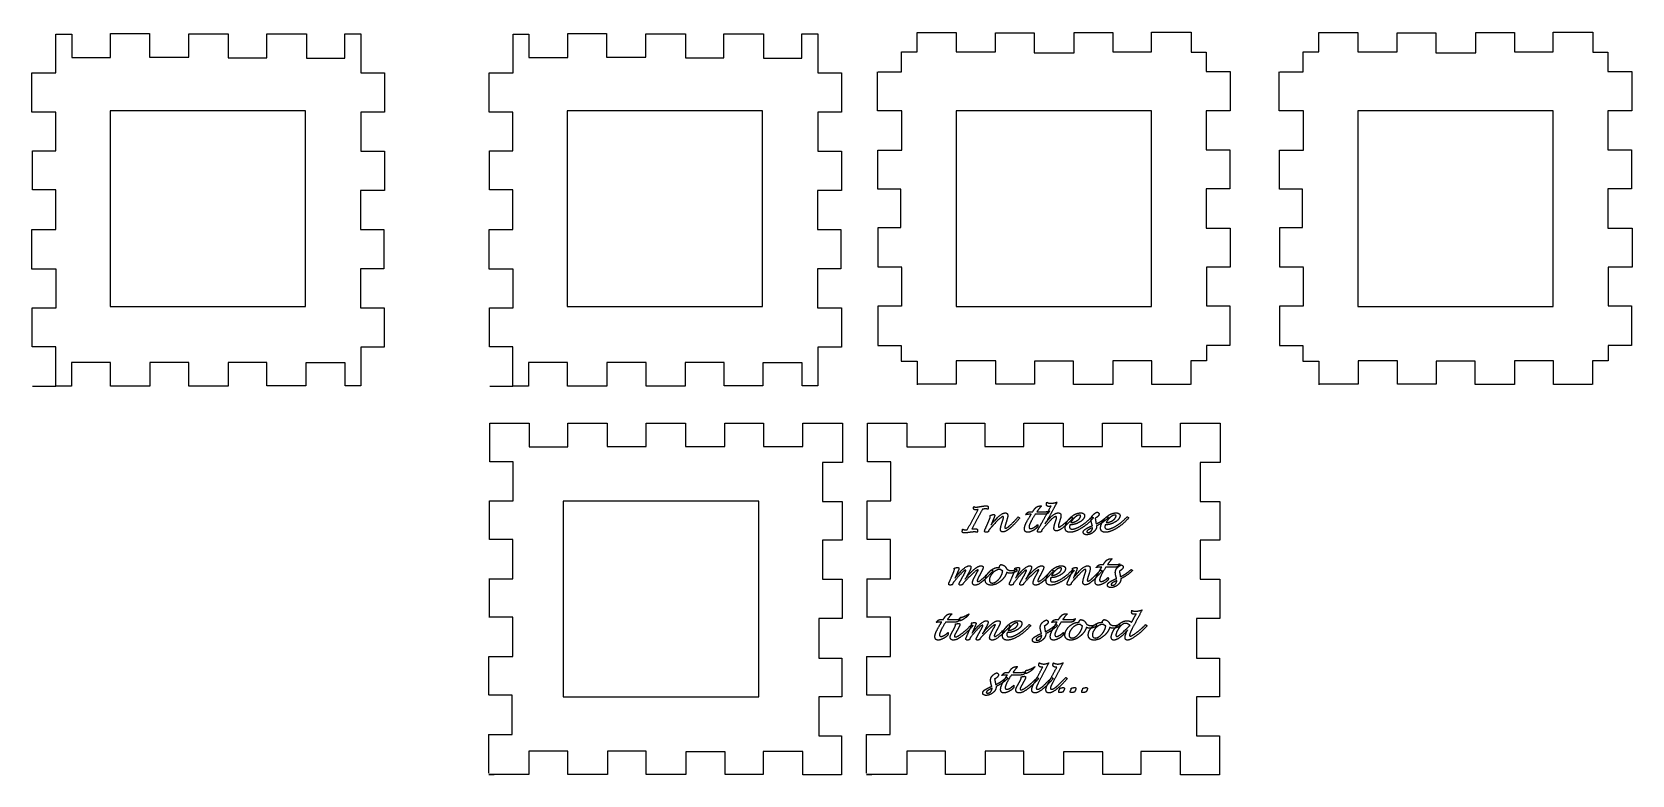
# Model space of a CAD drawing. Header units: millimetres. Extents: x -217 to 193, y -100 to 90.
import ezdxf

# ---------------------------------------------------------------- set-up
doc = ezdxf.new("R2010")
doc.units = ezdxf.units.MM
doc.header["$MEASUREMENT"] = 0
doc.layers.add('Default', color=18, linetype='Continuous', true_color=0x000000)

msp = doc.modelspace()

# ---------------------------------------------------------------- linework, layer by layer
at = {"layer": 'Default'}
for p, q in [((-99.49, -39.63), (-99.49, -29.75)), ((-2.85, -39.63), (-2.85, -29.75)), ((-99.5, -59.51), (-99.5, -49.64)), ((-2.86, -59.51), (-2.86, -49.64)), ((-99.6, -79.42), (-99.6, -69.54)), ((-2.96, -79.42), (-2.96, -69.54)), ((-99.61, -99.3), (-99.61, -89.43)), ((-2.97, -99.3), (-2.97, -89.43))]:
    msp.add_line(p, q, dxfattribs=at)
for points in [[(0.01, 79.94), (5.99, 79.94), (5.99, 85.05), (9.95, 85.05), (9.95, 90.04), (19.75, 90.04), (19.94, 90.04), (19.94, 85.05), (30.02, 85.05), (30.02, 89.95), (39.92, 89.95), (39.92, 84.86), (50.09, 84.86), (50.09, 90.04), (59.99, 90.04), (59.99, 85.05), (69.88, 85.05), (69.88, 89.86), (69.88, 90.14), (79.62, 90.14), (80.02, 90.14), (80.02, 85.01), (83.86, 85.01), (83.86, 80.06), (90.04, 80.06), (90.04, 69.99)], [(102.78, 79.94), (108.76, 79.94), (108.76, 85.05), (112.72, 85.05), (112.72, 90.04), (122.52, 90.04), (122.71, 90.04), (122.71, 85.05), (132.79, 85.05), (132.79, 89.95), (142.69, 89.95), (142.69, 84.86), (152.86, 84.86), (152.86, 90.04), (162.76, 90.04), (162.76, 85.05), (172.65, 85.05), (172.65, 89.86), (172.65, 90.14), (182.39, 90.14), (182.79, 90.14), (182.79, 85.01), (186.63, 85.01), (186.63, 80.06), (192.81, 80.06), (192.81, 69.99)], [(-216.36, -0.36), (-210.4, -0.36), (-210.4, 9.68), (-216.43, 9.68), (-216.43, 19.63), (-210.33, 19.63), (-210.33, 29.55), (-216.31, 29.55), (-216.51, 29.55), (-216.51, 39.68), (-210.43, 39.68), (-210.43, 49.79), (-216.36, 49.79), (-216.36, 59.74), (-210.42, 59.74), (-210.42, 69.65), (-216.51, 69.65), (-216.51, 79.67), (-210.39, 79.67), (-210.39, 89.59), (-206.34, 89.59), (-206.34, 83.62), (-196.4, 83.62), (-196.4, 89.79), (-186.46, 89.79), (-186.46, 83.67), (-176.42, 83.67), (-176.42, 89.69), (-166.29, 89.69), (-166.29, 83.57), (-156.45, 83.57), (-156.45, 89.69), (-146.32, 89.69), (-146.32, 83.47), (-136.48, 83.47), (-136.48, 89.68), (-132.36, 89.68), (-132.36, 79.7), (-126.32, 79.7), (-126.32, 69.65), (-132.41, 69.65), (-132.41, 59.65), (-126.36, 59.65), (-126.36, 49.65), (-132.45, 49.65), (-132.45, 39.69), (-126.5, 39.69), (-126.5, 29.61), (-132.49, 29.61), (-132.49, 19.63), (-126.38, 19.63), (-126.38, 9.76), (-126.38, 9.6), (-132.4, 9.6), (-132.4, -0.35), (-136.37, -0.35), (-136.37, 5.59), (-146.29, 5.59), (-146.49, 5.59), (-146.49, -0.27), (-156.41, -0.27), (-156.41, 5.66), (-166.33, 5.66), (-166.33, -0.38), (-176.35, -0.38), (-176.35, 5.65), (-186.38, 5.65), (-186.38, -0.38), (-196.41, -0.38), (-196.41, 5.65), (-206.38, 5.65), (-206.38, -0.38), (-210.33, -0.38)], [(-99.41, -0.36), (-93.46, -0.36), (-93.46, 9.68), (-99.49, 9.68), (-99.49, 19.63), (-93.39, 19.63), (-93.39, 29.55), (-99.36, 29.55), (-99.56, 29.55), (-99.56, 39.68), (-93.49, 39.68), (-93.49, 49.79), (-99.42, 49.79), (-99.42, 59.74), (-93.48, 59.74), (-93.48, 69.65), (-99.56, 69.65), (-99.56, 79.67), (-93.44, 79.67), (-93.44, 89.59), (-89.4, 89.59), (-89.4, 83.62), (-79.45, 83.62), (-79.45, 89.79), (-69.52, 89.79), (-69.52, 83.67), (-59.48, 83.67), (-59.48, 89.69), (-49.34, 89.69), (-49.34, 83.57), (-39.51, 83.57), (-39.51, 89.69), (-29.37, 89.69), (-29.37, 83.47), (-19.54, 83.47), (-19.54, 89.68), (-15.42, 89.68), (-15.42, 79.7), (-9.38, 79.7), (-9.38, 69.65), (-15.46, 69.65), (-15.46, 59.65), (-9.41, 59.65), (-9.41, 49.65), (-15.51, 49.65), (-15.51, 39.69), (-9.56, 39.69), (-9.56, 29.61), (-15.55, 29.61), (-15.55, 19.63), (-9.43, 19.63), (-9.43, 9.76), (-9.43, 9.6), (-15.46, 9.6), (-15.46, -0.35), (-19.42, -0.35), (-19.42, 5.59), (-29.35, 5.59), (-29.54, 5.59), (-29.54, -0.27), (-39.46, -0.27), (-39.46, 5.66), (-49.38, 5.66), (-49.38, -0.38), (-59.41, -0.38), (-59.41, 5.65), (-69.44, 5.65), (-69.44, -0.38), (-79.46, -0.38), (-79.46, 5.65), (-89.44, 5.65), (-89.44, -0.38), (-93.38, -0.38)], [(6.02, 30.03), (0.01, 30.03), (0.01, 40.13), (5.81, 40.13), (5.81, 49.99), (-0.11, 49.99), (-0.11, 59.97), (6.02, 59.97), (6.02, 70.03), (-0.16, 70.03), (-0.16, 80)], [(108.79, 30.03), (102.78, 30.03), (102.78, 40.13), (108.58, 40.13), (108.58, 49.99), (102.66, 49.99), (102.66, 59.97), (108.79, 59.97), (108.79, 70.03), (102.61, 70.03), (102.61, 80)], [(90.03, 69.97), (83.91, 69.97), (83.91, 60.03), (89.96, 60.03), (89.96, 50.03), (83.91, 50.03), (83.91, 40.02), (90.08, 40.02), (90.08, 30.02), (83.96, 30.02), (83.96, 20.13), (89.99, 20.13), (89.99, 10), (83.98, 10), (83.98, 6.04), (79.97, 6.04), (79.97, 0.03)], [(192.8, 69.97), (186.68, 69.97), (186.68, 60.03), (192.73, 60.03), (192.73, 50.03), (186.68, 50.03), (186.68, 40.02), (192.85, 40.02), (192.85, 30.02), (186.73, 30.02), (186.73, 20.13), (192.76, 20.13), (192.76, 10), (186.75, 10), (186.75, 6.04), (182.74, 6.04), (182.74, 0.03)], [(5.93, 29.97), (5.93, 20.08), (-0.12, 20.08), (-0.12, 9.96), (5.89, 9.96), (5.89, 6.01), (9.94, 6.01), (9.94, -0.02)], [(108.7, 29.97), (108.7, 20.08), (102.65, 20.08), (102.65, 9.96), (108.66, 9.96), (108.66, 6.01), (112.71, 6.01), (112.71, -0.02)], [(79.92, 0.03), (70.01, 0.03), (70.01, 6.09), (60.04, 6.09), (60.04, 0.03), (49.98, 0.03), (49.98, 5.99), (40.01, 5.99), (40.01, 0.08), (30.05, 0.08), (30.05, 6.04), (19.98, 6.04), (19.98, 0.08), (9.91, 0.08)], [(182.69, 0.03), (172.78, 0.03), (172.78, 6.09), (162.81, 6.09), (162.81, 0.03), (152.75, 0.03), (152.75, 5.99), (142.78, 5.99), (142.78, 0.08), (132.82, 0.08), (132.82, 6.04), (122.75, 6.04), (122.75, 0.08), (112.68, 0.08)], [(-59.35, -9.85), (-49.29, -9.85), (-49.29, -15.86), (-39.28, -15.86), (-39.28, -9.85), (-29.32, -9.85), (-29.32, -15.85), (-19.32, -15.85), (-19.32, -9.85), (-9.54, -9.85), (-9.17, -9.85), (-9.17, -19.87), (-14.29, -19.87), (-14.29, -29.87), (-9.25, -29.87), (-9.25, -39.79), (-14.29, -39.79), (-14.29, -49.74), (-9.26, -49.74), (-9.26, -59.8), (-15.19, -59.8), (-15.19, -69.56), (-15.19, -69.96), (-9.34, -69.96), (-9.34, -79.85), (-15.19, -79.85), (-15.19, -89.78), (-9.37, -89.78), (-9.37, -99.79), (-19.32, -99.79), (-19.32, -93.77), (-29.46, -93.77), (-29.46, -99.69), (-39.2, -99.69), (-39.2, -93.87), (-49.24, -93.87), (-49.24, -99.66), (-59.35, -99.66), (-59.35, -93.71), (-69.28, -93.71), (-69.28, -99.66), (-79.44, -99.66), (-79.44, -93.71), (-89.36, -93.71), (-89.36, -99.66), (-99.61, -99.66), (-98.28, -99.66)], [(-99.34, -19.7), (-99.34, -9.87), (-93.52, -9.87)], [(-93.52, -9.87), (-89.34, -9.87), (-89.34, -15.87), (-79.42, -15.87), (-79.42, -9.85), (-73.22, -9.85), (-69.53, -9.85), (-69.38, -9.85), (-69.38, -15.83), (-59.35, -15.83), (-59.35, -9.85)], [(37.28, -9.85), (47.35, -9.85), (47.35, -15.86), (57.36, -15.86), (57.36, -9.85), (67.32, -9.85), (67.32, -15.85), (77.32, -15.85), (77.32, -9.85), (87.1, -9.85), (87.47, -9.85), (87.47, -19.87), (82.35, -19.87), (82.35, -29.87), (87.39, -29.87), (87.39, -39.79), (82.35, -39.79), (82.35, -49.74), (87.38, -49.74), (87.38, -59.8), (81.45, -59.8), (81.45, -69.56), (81.45, -69.96), (87.3, -69.96), (87.3, -79.85), (81.45, -79.85), (81.45, -89.78), (87.27, -89.78), (87.27, -99.79), (77.32, -99.79), (77.32, -93.77), (67.17, -93.77), (67.17, -99.69), (57.44, -99.69), (57.44, -93.87), (47.4, -93.87), (47.4, -99.66), (37.28, -99.66), (37.28, -93.71), (27.35, -93.71), (27.35, -99.66), (17.19, -99.66), (17.19, -93.71), (7.28, -93.71), (7.28, -99.66), (-2.97, -99.66), (-1.64, -99.66)], [(-2.71, -19.7), (-2.71, -9.87), (3.12, -9.87)], [(3.12, -9.87), (7.3, -9.87), (7.3, -15.87), (17.22, -15.87), (17.22, -9.85), (23.42, -9.85), (27.11, -9.85), (27.26, -9.85), (27.26, -15.83), (37.28, -15.83), (37.28, -9.85)], [(-99.5, -29.72), (-93.42, -29.72), (-93.42, -19.7), (-99.34, -19.7)], [(-2.86, -29.72), (3.22, -29.72), (3.22, -19.7), (-2.71, -19.7)], [(-99.59, -49.63), (-93.51, -49.63), (-93.51, -39.62), (-99.43, -39.62)], [(-2.95, -49.63), (3.13, -49.63), (3.13, -39.62), (-2.79, -39.62)], [(-99.61, -69.51), (-93.53, -69.51), (-93.53, -59.49), (-99.45, -59.49)], [(-2.97, -69.51), (3.11, -69.51), (3.11, -59.49), (-2.81, -59.49)], [(-99.7, -89.42), (-93.62, -89.42), (-93.62, -79.41), (-99.54, -79.41)], [(-3.06, -89.42), (3.02, -89.42), (3.02, -79.41), (-2.9, -79.41)]]:
    msp.add_lwpolyline(points, dxfattribs=at)
for points in [[(-196.53, 19.99), (-146.53, 19.99), (-146.53, 69.99), (-196.53, 69.99)], [(-79.59, 19.99), (-29.59, 19.99), (-29.59, 69.99), (-79.59, 69.99)], [(19.95, 19.99), (69.95, 19.99), (69.95, 69.99), (19.95, 69.99)], [(122.72, 19.99), (172.72, 19.99), (172.72, 69.99), (122.72, 69.99)], [(-80.58, -79.78), (-30.58, -79.78), (-30.58, -29.78), (-80.58, -29.78)]]:
    msp.add_lwpolyline(points, close=True, dxfattribs=at)
for points in [[(22.78, -37.08), (24.18, -34.51), (25.58, -31.94)], [(26.68, -31.84), (25.31, -34.37), (23.93, -36.91)], [(24.85, -32), (24.18, -32), (24.46, -31.18)], [(24.46, -31.18), (24.7, -31.33), (24.91, -31.33)], [(25.58, -31.94), (25.2, -32), (24.85, -32)], [(24.91, -31.33), (25.21, -31.33), (25.82, -31.23)], [(25.82, -31.23), (26.17, -31.16), (26.53, -31.1)], [(26.53, -31.1), (27.28, -30.98), (27.66, -30.98)], [(26.81, -31.82), (26.74, -31.83), (26.68, -31.84)], [(27.55, -31.78), (27.23, -31.78), (26.81, -31.82)], [(28.1, -31.87), (27.79, -31.78), (27.55, -31.78)], [(27.66, -30.98), (28.31, -30.98), (28.1, -31.87)], [(37.7, -33.29), (38.13, -32.74), (38.35, -32.62)], [(38.35, -32.62), (38.57, -32.49), (38.99, -32.49)], [(38.99, -32.49), (39.26, -32.49), (39.54, -32.49)], [(39.54, -32.49), (39.62, -32.36), (39.7, -32.22)], [(39.7, -32.22), (40.12, -31.56), (40.51, -31.29)], [(40.51, -31.29), (40.89, -31.02), (41.47, -31.02)], [(41.76, -31.04), (41.25, -31.55), (40.6, -32.49)], [(40.6, -32.49), (41.68, -32.49), (42.77, -32.49)], [(41.47, -31.02), (41.54, -31.02), (41.76, -31.04)], [(41.85, -35.35), (43.03, -33.2), (44.21, -31.05)], [(42.77, -32.49), (43.33, -32.49), (43.83, -32.29)], [(43.68, -31.15), (42.75, -31.15), (43.12, -30.04)], [(43.12, -30.04), (43.56, -30.35), (44.07, -30.35)], [(43.83, -32.29), (43.52, -32.86), (43.27, -33.01)], [(44.21, -31.05), (43.99, -31.15), (43.68, -31.15)], [(45.76, -30.04), (44.79, -31.84), (43.83, -33.63)], [(44.07, -30.35), (44.82, -30.35), (45.76, -30.04)], [(54.54, -33.97), (54.82, -33.15), (56.03, -32.58)], [(56.03, -32.58), (56.61, -32.87), (56.49, -33.23)], [(27.27, -37.19), (27.32, -37.05), (27.8, -35.98)], [(27.8, -35.98), (28, -35.52), (28.2, -35.06)], [(28.2, -35.06), (28.46, -34.48), (28.57, -34.16)], [(28.81, -36.61), (28.31, -37.15), (28.23, -37.38)], [(28.57, -34.16), (28.71, -33.75), (28.61, -33.45)], [(28.61, -33.45), (28.78, -33.39), (29.01, -33.31)], [(29.44, -35.91), (28.95, -36.46), (28.81, -36.61)], [(28.83, -35.93), (31.24, -32.8), (32.51, -32.8)], [(29.28, -34.86), (29.06, -35.4), (28.83, -35.93)], [(29.01, -33.31), (29.32, -33.2), (29.5, -33.2)], [(29.39, -34.6), (29.34, -34.74), (29.28, -34.86)], [(29.74, -33.73), (29.66, -33.97), (29.39, -34.6)], [(31.89, -33.74), (31.38, -33.74), (29.44, -35.91)], [(29.5, -33.2), (29.92, -33.2), (29.74, -33.73)], [(31.28, -37.11), (31.23, -36.56), (31.67, -35.26)], [(31.67, -35.26), (31.74, -35.08), (31.8, -34.9)], [(31.8, -34.9), (32.03, -34.23), (32.03, -33.98)], [(32.03, -33.98), (32.04, -33.74), (31.89, -33.74)], [(33.6, -36.8), (32.55, -37.66), (31.92, -37.66)], [(32.7, -35.29), (32.42, -36.1), (32.4, -36.41)], [(32.4, -36.41), (32.38, -36.73), (32.54, -36.73)], [(32.51, -32.8), (33.54, -32.8), (32.89, -34.7)], [(32.54, -36.73), (32.85, -36.73), (33.49, -36.18)], [(32.89, -34.7), (32.79, -35), (32.7, -35.29)], [(33.49, -36.18), (34.12, -35.63), (35.82, -33.83)], [(36.21, -34.12), (34.64, -35.93), (33.6, -36.8)], [(35.82, -33.83), (36.02, -33.98), (36.21, -34.12)], [(37.49, -37.27), (37.31, -36.79), (37.56, -36.04)], [(37.56, -36.04), (37.83, -35.25), (38.75, -33.77)], [(38.53, -33.16), (38.11, -33.16), (37.7, -33.29)], [(39.14, -33.16), (38.84, -33.16), (38.53, -33.16)], [(38.68, -35.89), (38.37, -36.82), (38.99, -36.82)], [(40.08, -33.28), (38.98, -35.02), (38.68, -35.89)], [(38.75, -33.77), (38.94, -33.47), (39.14, -33.16)], [(38.99, -36.82), (39.32, -36.82), (39.83, -36.53)], [(40.81, -36.23), (40.66, -36.69), (39.74, -37.22)], [(39.83, -36.53), (40.34, -36.23), (40.76, -35.77)], [(40.16, -33.16), (40.11, -33.24), (40.08, -33.28)], [(42.5, -33.16), (41.33, -33.16), (40.16, -33.16)], [(40.76, -35.77), (40.87, -36.07), (40.81, -36.23)], [(40.78, -37.33), (40.86, -37.09), (41.55, -35.9)], [(41.55, -35.9), (41.57, -35.86), (41.85, -35.35)], [(43.41, -35.38), (41.9, -37.06), (41.8, -37.35)], [(43.27, -33.01), (43.01, -33.16), (42.5, -33.16)], [(42.67, -35.58), (44.7, -32.8), (46.07, -32.8)], [(42.9, -35.21), (42.83, -35.33), (42.67, -35.58)], [(43.83, -33.63), (43.78, -33.72), (42.9, -35.21)], [(45.45, -33.74), (44.89, -33.74), (43.41, -35.38)], [(44.97, -36.89), (44.89, -36.37), (45.27, -35.27)], [(45.27, -35.27), (45.33, -35.09), (45.4, -34.9)], [(45.4, -34.9), (45.79, -33.74), (45.45, -33.74)], [(47.42, -36.45), (46.22, -37.4), (45.62, -37.4)], [(46.07, -32.8), (46.65, -32.8), (46.74, -33.26)], [(46.33, -35.17), (45.91, -36.43), (46.2, -36.45)], [(46.2, -36.45), (46.48, -36.41), (47.37, -35.73)], [(46.5, -34.67), (46.42, -34.92), (46.33, -35.17)], [(46.74, -33.26), (46.83, -33.71), (46.5, -34.67)], [(47.37, -35.73), (48.26, -35.04), (49.42, -33.85)], [(49.81, -34.12), (48.63, -35.51), (47.42, -36.45)], [(47.97, -37.23), (47.68, -36.71), (47.98, -35.83)], [(47.98, -35.83), (48.4, -34.59), (49.52, -33.7)], [(49.04, -35.85), (48.67, -36.95), (49.63, -36.95)], [(51.33, -35.25), (50.17, -35.85), (49.04, -35.85)], [(51.96, -36.71), (50.27, -37.75), (49.05, -37.75)], [(50.31, -33.93), (49.64, -34.52), (49.27, -35.27)], [(49.27, -35.27), (50.02, -35.27), (50.78, -34.83)], [(49.42, -33.85), (49.61, -33.98), (49.81, -34.12)], [(49.52, -33.7), (50.64, -32.8), (51.82, -32.8)], [(49.63, -36.95), (50.5, -36.95), (51.86, -36.1)], [(51.51, -33.34), (50.98, -33.34), (50.31, -33.93)], [(50.78, -34.83), (51.55, -34.38), (51.75, -33.79)], [(52.75, -33.85), (52.48, -34.65), (51.33, -35.25)], [(51.75, -33.79), (51.9, -33.34), (51.51, -33.34)], [(51.82, -32.8), (52.41, -32.8), (52.66, -33.1)], [(51.86, -36.1), (53.23, -35.25), (54.66, -33.77)], [(55.05, -34.05), (53.65, -35.68), (51.96, -36.71)], [(52.66, -33.1), (52.91, -33.39), (52.75, -33.85)], [(53.14, -36.86), (53.68, -36.51), (54.79, -36.07)], [(54.85, -36.54), (53.49, -37.18), (53.39, -37.49)], [(54.63, -35.57), (54.34, -34.55), (54.54, -33.97)], [(54.79, -36.07), (54.71, -35.82), (54.63, -35.57)], [(54.66, -33.77), (54.85, -33.91), (55.05, -34.05)], [(54.78, -36.94), (54.85, -36.72), (54.85, -36.54)], [(55.8, -36.68), (55.57, -37.37), (54.83, -37.87)], [(56.49, -33.23), (56.31, -33.75), (55.5, -34.17)], [(55.5, -34.17), (55.57, -34.59), (55.65, -35.01)], [(55.65, -35.01), (55.7, -35.32), (55.75, -35.63)], [(55.75, -35.63), (56.58, -35.21), (57.09, -34.87)], [(55.85, -36.11), (55.9, -36.39), (55.8, -36.68)], [(58.89, -34.03), (57.53, -35.32), (55.85, -36.11)], [(57.02, -37.23), (56.73, -36.71), (57.03, -35.83)], [(57.03, -35.83), (57.45, -34.59), (58.57, -33.7)], [(57.09, -34.87), (57.6, -34.53), (58.55, -33.73)], [(58.09, -35.85), (57.72, -36.95), (58.68, -36.95)], [(60.38, -35.25), (59.23, -35.85), (58.09, -35.85)], [(61.01, -36.71), (59.32, -37.75), (58.1, -37.75)], [(59.36, -33.93), (58.69, -34.52), (58.32, -35.27)], [(58.32, -35.27), (59.07, -35.27), (59.84, -34.83)], [(58.55, -33.73), (58.72, -33.88), (58.89, -34.03)], [(58.57, -33.7), (59.69, -32.8), (60.87, -32.8)], [(58.68, -36.95), (59.55, -36.95), (60.91, -36.1)], [(60.56, -33.34), (60.03, -33.34), (59.36, -33.93)], [(59.84, -34.83), (60.6, -34.38), (60.8, -33.79)], [(61.8, -33.85), (61.53, -34.65), (60.38, -35.25)], [(60.8, -33.79), (60.95, -33.34), (60.56, -33.34)], [(60.87, -32.8), (61.46, -32.8), (61.71, -33.1)], [(60.91, -36.1), (62.28, -35.25), (63.71, -33.77)], [(64.1, -34.05), (62.7, -35.68), (61.01, -36.71)], [(61.71, -33.1), (61.96, -33.39), (61.8, -33.85)], [(63.71, -33.77), (63.91, -33.91), (64.1, -34.05)], [(21.54, -37.73), (21.44, -37.53), (21.61, -36.94)], [(22.04, -37.93), (21.64, -37.93), (21.54, -37.73)], [(21.61, -36.94), (21.96, -37.13), (22.26, -37.13)], [(22.8, -37.86), (22.26, -37.93), (22.04, -37.93)], [(22.26, -37.13), (22.43, -37.13), (22.78, -37.08)], [(23.81, -37.73), (23.3, -37.79), (22.8, -37.86)], [(24.63, -37.66), (24.31, -37.66), (23.81, -37.73)], [(23.93, -36.91), (24.66, -36.86), (25, -36.86)], [(25.33, -37.77), (24.95, -37.66), (24.63, -37.66)], [(25, -36.86), (25.64, -36.86), (25.33, -37.77)], [(27.62, -37.75), (27.08, -37.75), (27.27, -37.19)], [(28.19, -37.63), (27.82, -37.75), (27.62, -37.75)], [(28.23, -37.38), (28.2, -37.49), (28.19, -37.63)], [(31.92, -37.66), (31.32, -37.66), (31.28, -37.11)], [(38.22, -37.75), (37.66, -37.75), (37.49, -37.27)], [(39.74, -37.22), (38.83, -37.75), (38.22, -37.75)], [(41.13, -37.75), (40.64, -37.75), (40.78, -37.33)], [(41.8, -37.59), (41.47, -37.75), (41.13, -37.75)], [(41.8, -37.35), (41.76, -37.45), (41.8, -37.59)], [(45.62, -37.4), (45.04, -37.4), (44.97, -36.89)], [(49.05, -37.75), (48.25, -37.75), (47.97, -37.23)], [(52.61, -38.14), (52.36, -37.89), (52.48, -37.54)], [(52.48, -37.54), (52.59, -37.2), (53.14, -36.86)], [(53.32, -38.38), (52.86, -38.38), (52.61, -38.14)], [(54.83, -37.87), (54.08, -38.38), (53.32, -38.38)], [(53.39, -37.49), (53.28, -37.8), (53.71, -37.8)], [(53.71, -37.8), (54.05, -37.8), (54.35, -37.56)], [(54.35, -37.56), (54.65, -37.33), (54.78, -36.94)], [(58.1, -37.75), (57.3, -37.75), (57.02, -37.23)], [(57.76, -45.74), (58.18, -45.07), (58.56, -44.8)], [(58.56, -44.8), (58.94, -44.53), (59.53, -44.53)], [(59.82, -44.55), (59.31, -45.06), (58.66, -46)], [(59.53, -44.53), (59.6, -44.53), (59.82, -44.55)], [(18.63, -49.47), (18.83, -49.02), (19.03, -48.57)], [(19.03, -48.57), (19.25, -48.09), (19.38, -47.7)], [(20.55, -49.01), (19.15, -50.61), (19.05, -50.89)], [(19.38, -47.7), (19.54, -47.22), (19.43, -46.94)], [(19.43, -46.94), (20.07, -46.76), (20.3, -46.76)], [(19.64, -49.47), (22.07, -46.32), (23.31, -46.32)], [(20.12, -48.38), (19.88, -48.92), (19.64, -49.47)], [(20.61, -47.24), (20.56, -47.38), (20.12, -48.38)], [(20.3, -46.76), (20.77, -46.76), (20.61, -47.24)], [(22.34, -47.43), (21.94, -47.43), (20.55, -49.01)], [(21.33, -49.66), (21.57, -49.22), (21.81, -48.77)], [(21.81, -48.77), (22.33, -47.82), (22.39, -47.62)], [(22.27, -49.7), (23.34, -48.23), (24.49, -47.27)], [(22.92, -48.53), (22.6, -49.12), (22.27, -49.7)], [(22.39, -47.62), (22.46, -47.43), (22.34, -47.43)], [(23.64, -47.09), (23.53, -47.41), (22.92, -48.53)], [(23.31, -46.32), (23.91, -46.32), (23.64, -47.09)], [(25.51, -47.34), (25.09, -47.34), (23.31, -49.14)], [(24.25, -50.02), (24.39, -49.63), (24.87, -48.77)], [(24.49, -47.27), (25.65, -46.32), (26.29, -46.32)], [(29.35, -47.6), (26.23, -51.26), (24.8, -51.26)], [(24.87, -48.77), (25.03, -48.47), (25.2, -48.17)], [(25.2, -48.17), (25.53, -47.58), (25.58, -47.44)], [(25.78, -49.01), (25.47, -49.59), (25.37, -49.87)], [(25.49, -50.33), (26.23, -50.33), (28.96, -47.32)], [(25.58, -47.44), (25.61, -47.34), (25.51, -47.34)], [(26.14, -48.36), (25.96, -48.68), (25.78, -49.01)], [(26.76, -47.11), (26.67, -47.38), (26.14, -48.36)], [(26.29, -46.32), (27.03, -46.32), (26.76, -47.11)], [(27.52, -49.21), (27.85, -48.21), (28.84, -47.46)], [(29.58, -47.9), (28.82, -48.53), (28.53, -49.35)], [(28.84, -47.46), (29.82, -46.72), (30.83, -46.72)], [(28.96, -47.32), (29.16, -47.46), (29.35, -47.6)], [(31.03, -47.25), (30.34, -47.26), (29.58, -47.9)], [(30.61, -50), (31.36, -49.28), (31.72, -48.25)], [(30.83, -46.72), (30.99, -46.72), (31.06, -46.71)], [(31.06, -46.71), (30.98, -46.63), (31.03, -46.48)], [(31.03, -46.48), (31.1, -46.27), (31.36, -46)], [(31.35, -47.29), (31.17, -47.26), (31.03, -47.25)], [(32.84, -48.12), (32.4, -49.38), (31.22, -50.32)], [(31.84, -47.62), (31.56, -47.52), (31.35, -47.29)], [(31.36, -46), (32.47, -46.14), (32.84, -47.11)], [(31.72, -48.25), (31.83, -47.91), (31.84, -47.62)], [(32.84, -47.11), (33.37, -47.56), (34.11, -47.56)], [(32.85, -48.02), (32.86, -48.03), (32.84, -48.12)], [(33.79, -48.23), (33.29, -48.23), (32.85, -48.02)], [(35.48, -47.67), (34.54, -48.23), (33.79, -48.23)], [(34.11, -47.56), (34.59, -47.56), (35.38, -47.18)], [(34.15, -49.47), (34.35, -49.02), (34.55, -48.57)], [(34.55, -48.57), (34.76, -48.09), (34.89, -47.7)], [(36.07, -49.01), (34.66, -50.61), (34.57, -50.89)], [(34.89, -47.7), (35.06, -47.22), (34.95, -46.94)], [(34.95, -46.94), (35.59, -46.76), (35.81, -46.76)], [(35.16, -49.47), (37.59, -46.32), (38.82, -46.32)], [(35.64, -48.38), (35.4, -48.92), (35.16, -49.47)], [(35.38, -47.18), (35.43, -47.43), (35.48, -47.67)], [(36.12, -47.24), (36.07, -47.38), (35.64, -48.38)], [(35.81, -46.76), (36.28, -46.76), (36.12, -47.24)], [(37.86, -47.43), (37.46, -47.43), (36.07, -49.01)], [(36.85, -49.66), (37.09, -49.22), (37.33, -48.77)], [(37.33, -48.77), (37.84, -47.82), (37.91, -47.62)], [(37.79, -49.7), (38.86, -48.23), (40.01, -47.27)], [(38.44, -48.53), (38.11, -49.12), (37.79, -49.7)], [(37.91, -47.62), (37.97, -47.43), (37.86, -47.43)], [(39.16, -47.09), (39.05, -47.41), (38.44, -48.53)], [(38.82, -46.32), (39.42, -46.32), (39.16, -47.09)], [(41.02, -47.34), (40.61, -47.34), (38.82, -49.14)], [(39.77, -50.02), (39.9, -49.63), (40.38, -48.77)], [(40.01, -47.27), (41.16, -46.32), (41.8, -46.32)], [(44.87, -47.6), (41.74, -51.26), (40.31, -51.26)], [(40.38, -48.77), (40.55, -48.47), (40.71, -48.17)], [(40.71, -48.17), (41.04, -47.58), (41.09, -47.44)], [(41.3, -49.01), (40.99, -49.59), (40.89, -49.87)], [(41, -50.33), (41.75, -50.33), (44.48, -47.32)], [(41.09, -47.44), (41.12, -47.34), (41.02, -47.34)], [(41.65, -48.36), (41.48, -48.68), (41.3, -49.01)], [(42.27, -47.11), (42.18, -47.38), (41.65, -48.36)], [(41.8, -46.32), (42.54, -46.32), (42.27, -47.11)], [(43.08, -49.34), (43.5, -48.1), (44.62, -47.21)], [(46.42, -48.76), (45.27, -49.36), (44.14, -49.36)], [(45.41, -47.44), (44.74, -48.03), (44.37, -48.78)], [(44.37, -48.78), (45.12, -48.78), (45.88, -48.34)], [(44.48, -47.32), (44.67, -47.46), (44.87, -47.6)], [(44.62, -47.21), (45.74, -46.32), (46.92, -46.32)], [(46.6, -46.85), (46.07, -46.85), (45.41, -47.44)], [(45.88, -48.34), (46.64, -47.9), (46.84, -47.3)], [(47.85, -47.36), (47.58, -48.16), (46.42, -48.76)], [(46.84, -47.3), (47, -46.85), (46.6, -46.85)], [(46.92, -46.32), (47.51, -46.32), (47.76, -46.61)], [(46.96, -49.61), (48.33, -48.77), (49.76, -47.28)], [(50.15, -47.56), (48.75, -49.19), (47.05, -50.23)], [(47.76, -46.61), (48.01, -46.9), (47.85, -47.36)], [(48.89, -49.49), (49.09, -49.03), (49.29, -48.57)], [(49.29, -48.57), (49.55, -47.99), (49.66, -47.68)], [(49.66, -47.68), (49.8, -47.26), (49.7, -46.96)], [(49.7, -46.96), (49.87, -46.9), (50.1, -46.82)], [(49.76, -47.28), (49.95, -47.42), (50.15, -47.56)], [(49.92, -49.45), (52.33, -46.32), (53.6, -46.32)], [(50.37, -48.37), (50.15, -48.91), (49.92, -49.45)], [(50.1, -46.82), (50.41, -46.72), (50.59, -46.72)], [(50.48, -48.11), (50.43, -48.25), (50.37, -48.37)], [(50.83, -47.24), (50.75, -47.48), (50.48, -48.11)], [(52.98, -47.25), (52.47, -47.25), (50.53, -49.43)], [(50.59, -46.72), (51.01, -46.72), (50.83, -47.24)], [(52.37, -50.62), (52.32, -50.07), (52.76, -48.77)], [(52.76, -48.77), (52.83, -48.59), (52.89, -48.41)], [(52.89, -48.41), (53.12, -47.74), (53.12, -47.5)], [(53.12, -47.5), (53.13, -47.25), (52.98, -47.25)], [(53.79, -48.81), (53.51, -49.61), (53.49, -49.92)], [(53.6, -46.32), (54.63, -46.32), (53.98, -48.21)], [(53.98, -48.21), (53.88, -48.51), (53.79, -48.81)], [(54.58, -49.69), (55.21, -49.14), (56.91, -47.35)], [(57.3, -47.63), (55.73, -49.44), (54.69, -50.31)], [(55.62, -49.56), (55.89, -48.76), (56.81, -47.28)], [(55.75, -46.8), (56.19, -46.26), (56.41, -46.13)], [(56.59, -46.67), (56.17, -46.67), (55.75, -46.8)], [(56.41, -46.13), (56.63, -46), (57.05, -46)], [(57.2, -46.67), (56.89, -46.67), (56.59, -46.67)], [(58.14, -46.79), (57.04, -48.53), (56.74, -49.4)], [(56.81, -47.28), (57, -46.98), (57.2, -46.67)], [(56.91, -47.35), (57.11, -47.49), (57.3, -47.63)], [(57.05, -46), (57.32, -46), (57.6, -46)], [(57.6, -46), (57.68, -45.87), (57.76, -45.74)], [(58.22, -46.67), (58.17, -46.75), (58.14, -46.79)], [(60.56, -46.67), (59.39, -46.67), (58.22, -46.67)], [(58.66, -46), (59.74, -46), (60.83, -46)], [(61.33, -46.52), (61.07, -46.67), (60.56, -46.67)], [(60.83, -49.08), (60.54, -48.07), (60.74, -47.48)], [(60.74, -47.48), (61.02, -46.66), (62.23, -46.09)], [(60.83, -46), (61.39, -46), (61.89, -45.8)], [(60.98, -49.58), (60.91, -49.33), (60.83, -49.08)], [(61.89, -45.8), (61.58, -46.37), (61.33, -46.52)], [(62.68, -46.74), (62.51, -47.26), (61.69, -47.69)], [(61.69, -47.69), (61.77, -48.1), (61.85, -48.52)], [(61.85, -48.52), (61.9, -48.83), (61.95, -49.14)], [(61.95, -49.14), (62.77, -48.72), (63.29, -48.38)], [(65.09, -47.54), (63.73, -48.83), (62.05, -49.63)], [(62.23, -46.09), (62.8, -46.38), (62.68, -46.74)], [(63.29, -48.38), (63.8, -48.04), (64.75, -47.24)], [(64.75, -47.24), (64.92, -47.39), (65.09, -47.54)], [(18.45, -51.26), (17.9, -51.26), (18.09, -50.7)], [(18.09, -50.7), (18.11, -50.64), (18.63, -49.47)], [(19.04, -51.11), (18.67, -51.26), (18.45, -51.26)], [(19.05, -50.89), (19.02, -50.98), (19.04, -51.11)], [(21.05, -51.26), (20.57, -51.26), (20.73, -50.8)], [(20.73, -50.8), (20.77, -50.68), (21.09, -50.11)], [(21.27, -51.24), (21.19, -51.26), (21.05, -51.26)], [(21.09, -50.11), (21.21, -49.9), (21.33, -49.66)], [(21.56, -51.17), (21.42, -51.2), (21.27, -51.24)], [(21.6, -51.01), (21.59, -51.04), (21.56, -51.17)], [(23.31, -49.14), (21.67, -50.79), (21.6, -51.01)], [(24.8, -51.26), (23.83, -51.26), (24.25, -50.02)], [(25.37, -49.87), (25.22, -50.33), (25.49, -50.33)], [(27.58, -50.69), (27.21, -50.12), (27.52, -49.21)], [(28.86, -51.26), (27.95, -51.26), (27.58, -50.69)], [(28.53, -49.35), (28.33, -49.97), (28.52, -50.35)], [(28.52, -50.35), (28.72, -50.72), (29.19, -50.73)], [(31.22, -50.32), (30.03, -51.26), (28.86, -51.26)], [(29.19, -50.73), (29.86, -50.72), (30.61, -50)], [(33.97, -51.26), (33.42, -51.26), (33.61, -50.7)], [(33.61, -50.7), (33.63, -50.64), (34.15, -49.47)], [(34.56, -51.11), (34.19, -51.26), (33.97, -51.26)], [(34.57, -50.89), (34.54, -50.98), (34.56, -51.11)], [(36.56, -51.26), (36.09, -51.26), (36.25, -50.8)], [(36.25, -50.8), (36.29, -50.68), (36.61, -50.11)], [(36.79, -51.24), (36.71, -51.26), (36.56, -51.26)], [(36.61, -50.11), (36.72, -49.9), (36.85, -49.66)], [(37.08, -51.17), (36.94, -51.2), (36.79, -51.24)], [(37.11, -51.01), (37.1, -51.04), (37.08, -51.17)], [(38.82, -49.14), (37.19, -50.79), (37.11, -51.01)], [(40.31, -51.26), (39.34, -51.26), (39.77, -50.02)], [(40.89, -49.87), (40.73, -50.33), (41, -50.33)], [(43.06, -50.74), (42.77, -50.23), (43.08, -49.34)], [(44.15, -51.26), (43.35, -51.26), (43.06, -50.74)], [(44.14, -49.36), (43.76, -50.46), (44.73, -50.46)], [(47.05, -50.23), (45.36, -51.26), (44.15, -51.26)], [(44.73, -50.46), (45.59, -50.46), (46.96, -49.61)], [(48.72, -51.26), (48.17, -51.26), (48.36, -50.7)], [(48.36, -50.7), (48.41, -50.56), (48.89, -49.49)], [(49.28, -51.15), (48.91, -51.26), (48.72, -51.26)], [(49.32, -50.9), (49.29, -51), (49.28, -51.15)], [(49.9, -50.12), (49.4, -50.67), (49.32, -50.9)], [(50.53, -49.43), (50.04, -49.97), (49.9, -50.12)], [(53.01, -51.18), (52.42, -51.18), (52.37, -50.62)], [(54.69, -50.31), (53.64, -51.18), (53.01, -51.18)], [(53.49, -49.92), (53.47, -50.24), (53.63, -50.24)], [(53.63, -50.24), (53.94, -50.24), (54.58, -49.69)], [(55.54, -50.78), (55.37, -50.3), (55.62, -49.56)], [(56.28, -51.26), (55.72, -51.26), (55.54, -50.78)], [(57.8, -50.74), (56.89, -51.26), (56.28, -51.26)], [(56.74, -49.4), (56.43, -50.33), (57.05, -50.33)], [(57.05, -50.33), (57.38, -50.33), (57.89, -50.04)], [(58.87, -49.74), (58.71, -50.21), (57.8, -50.74)], [(57.89, -50.04), (58.4, -49.75), (58.82, -49.28)], [(58.81, -51.65), (58.56, -51.41), (58.68, -51.05)], [(58.68, -51.05), (58.79, -50.71), (59.34, -50.37)], [(59.52, -51.89), (59.06, -51.89), (58.81, -51.65)], [(58.82, -49.28), (58.93, -49.58), (58.87, -49.74)], [(59.34, -50.37), (59.88, -50.02), (60.98, -49.58)], [(61.03, -51.39), (60.28, -51.89), (59.52, -51.89)], [(59.59, -51.01), (59.48, -51.31), (59.91, -51.31)], [(61.05, -50.05), (59.69, -50.69), (59.59, -51.01)], [(59.91, -51.31), (60.24, -51.31), (60.54, -51.08)], [(60.54, -51.08), (60.84, -50.84), (60.98, -50.45)], [(60.98, -50.45), (61.05, -50.23), (61.05, -50.05)], [(62, -50.2), (61.77, -50.88), (61.03, -51.39)], [(62.05, -49.63), (62.1, -49.9), (62, -50.2)], [(14.65, -63.61), (14.93, -62.81), (15.84, -61.33)], [(14.79, -60.85), (15.22, -60.31), (15.44, -60.18)], [(15.62, -60.72), (15.2, -60.72), (14.79, -60.85)], [(15.44, -60.18), (15.67, -60.06), (16.08, -60.06)], [(16.24, -60.72), (15.93, -60.72), (15.62, -60.72)], [(17.18, -60.84), (16.07, -62.58), (15.78, -63.45)], [(15.84, -61.33), (16.04, -61.03), (16.24, -60.72)], [(16.08, -60.06), (16.36, -60.06), (16.63, -60.06)], [(16.63, -60.06), (16.72, -59.92), (16.8, -59.79)], [(16.8, -59.79), (17.22, -59.12), (17.6, -58.85)], [(17.26, -60.72), (17.21, -60.8), (17.18, -60.84)], [(19.59, -60.72), (18.43, -60.72), (17.26, -60.72)], [(17.6, -58.85), (17.98, -58.58), (18.57, -58.58)], [(18.85, -58.6), (18.35, -59.12), (17.69, -60.06)], [(17.69, -60.06), (18.78, -60.06), (19.86, -60.06)], [(18.57, -58.58), (18.63, -58.58), (18.85, -58.6)], [(20.36, -60.58), (20.11, -60.72), (19.59, -60.72)], [(19.73, -61.21), (20.43, -61.06), (20.59, -61.06)], [(19.74, -61.62), (19.81, -61.42), (19.73, -61.21)], [(19.86, -60.06), (20.42, -60.06), (20.92, -59.85)], [(20.92, -59.85), (20.61, -60.43), (20.36, -60.58)], [(20.59, -61.06), (21.01, -61.06), (20.84, -61.54)], [(20.92, -60.37), (20.67, -60.37), (20.77, -60.07)], [(20.77, -60.07), (20.87, -59.78), (21.1, -59.46)], [(22.17, -59.74), (21.21, -60.37), (20.92, -60.37)], [(21.1, -59.46), (21.16, -59.48), (21.21, -59.51)], [(21.21, -59.51), (21.46, -59.5), (22.07, -59.22)], [(21.36, -63.65), (22.51, -62.79), (23.86, -61.36)], [(22.07, -59.22), (22.68, -58.94), (23.26, -58.58)], [(23.26, -58.58), (22.81, -59.32), (22.17, -59.74)], [(23.76, -61.75), (23.92, -61.28), (23.81, -60.99)], [(23.81, -60.99), (24.45, -60.81), (24.68, -60.81)], [(23.86, -61.36), (24.05, -61.5), (24.24, -61.65)], [(24.02, -63.52), (26.45, -60.37), (27.68, -60.37)], [(24.98, -61.29), (24.93, -61.44), (24.5, -62.43)], [(24.68, -60.81), (25.15, -60.81), (24.98, -61.29)], [(26.65, -63.75), (27.72, -62.28), (28.87, -61.33)], [(28.02, -61.15), (27.91, -61.47), (27.3, -62.59)], [(27.68, -60.37), (28.28, -60.37), (28.02, -61.15)], [(29.89, -61.39), (29.47, -61.39), (27.68, -63.19)], [(28.87, -61.33), (30.02, -60.37), (30.67, -60.37)], [(29.87, -64.38), (30.61, -64.38), (33.34, -61.37)], [(29.96, -61.49), (29.99, -61.39), (29.89, -61.39)], [(31.14, -61.16), (31.04, -61.43), (30.52, -62.41)], [(30.67, -60.37), (31.41, -60.37), (31.14, -61.16)], [(31.94, -63.39), (32.36, -62.15), (33.48, -61.26)], [(33.34, -61.37), (33.54, -61.51), (33.73, -61.65)], [(33.48, -61.26), (34.6, -60.37), (35.78, -60.37)], [(35.47, -60.9), (34.93, -60.9), (34.27, -61.49)], [(34.74, -62.39), (35.51, -61.95), (35.71, -61.35)], [(35.71, -61.35), (35.86, -60.9), (35.47, -60.9)], [(35.78, -60.37), (36.37, -60.37), (36.62, -60.66)], [(35.82, -63.67), (37.19, -62.82), (38.62, -61.33)], [(36.62, -60.66), (36.87, -60.95), (36.71, -61.42)], [(38.62, -61.33), (38.81, -61.47), (39.01, -61.61)], [(41.53, -61.53), (41.81, -60.71), (43.02, -60.14)], [(43.48, -60.79), (43.3, -61.31), (42.49, -61.74)], [(43.02, -60.14), (43.6, -60.44), (43.48, -60.79)], [(44.08, -62.43), (44.6, -62.09), (45.54, -61.29)], [(44.17, -63.61), (44.44, -62.81), (45.36, -61.33)], [(44.31, -60.85), (44.74, -60.31), (44.96, -60.18)], [(45.14, -60.72), (44.72, -60.72), (44.31, -60.85)], [(44.96, -60.18), (45.18, -60.06), (45.6, -60.06)], [(45.75, -60.72), (45.44, -60.72), (45.14, -60.72)], [(46.69, -60.84), (45.59, -62.58), (45.29, -63.45)], [(45.36, -61.33), (45.55, -61.03), (45.75, -60.72)], [(45.54, -61.29), (45.71, -61.44), (45.88, -61.59)], [(45.6, -60.06), (45.87, -60.06), (46.15, -60.06)], [(46.15, -60.06), (46.23, -59.92), (46.31, -59.79)], [(46.31, -59.79), (46.73, -59.12), (47.11, -58.85)], [(46.77, -60.72), (46.72, -60.8), (46.69, -60.84)], [(49.11, -60.72), (47.94, -60.72), (46.77, -60.72)], [(47.11, -58.85), (47.5, -58.58), (48.08, -58.58)], [(48.37, -58.6), (47.86, -59.12), (47.21, -60.06)], [(47.21, -60.06), (48.29, -60.06), (49.38, -60.06)], [(48.08, -58.58), (48.15, -58.58), (48.37, -58.6)], [(49.88, -60.58), (49.62, -60.72), (49.11, -60.72)], [(49.22, -61.52), (50.2, -60.77), (51.21, -60.77)], [(49.38, -60.06), (49.94, -60.06), (50.44, -59.85)], [(50.44, -59.85), (50.13, -60.43), (49.88, -60.58)], [(51.42, -61.3), (50.72, -61.31), (49.96, -61.95)], [(51.21, -60.77), (51.37, -60.77), (51.44, -60.76)], [(51.44, -60.76), (51.36, -60.68), (51.41, -60.53)], [(51.41, -60.53), (51.48, -60.32), (51.75, -60.06)], [(51.73, -61.34), (51.55, -61.31), (51.42, -61.3)], [(52.23, -61.67), (51.94, -61.58), (51.73, -61.34)], [(51.75, -60.06), (52.85, -60.19), (53.23, -61.16)], [(53.23, -61.16), (53.75, -61.62), (54.5, -61.62)], [(54.5, -61.62), (54.97, -61.62), (55.77, -61.24)], [(55.2, -61.52), (56.18, -60.77), (57.19, -60.77)], [(55.77, -61.24), (55.82, -61.48), (55.87, -61.72)], [(57.39, -61.3), (56.7, -61.31), (55.94, -61.95)], [(57.19, -60.77), (57.35, -60.77), (57.42, -60.76)], [(57.42, -60.76), (57.34, -60.68), (57.39, -60.53)], [(57.39, -60.53), (57.46, -60.32), (57.72, -60.06)], [(57.7, -61.34), (57.53, -61.31), (57.39, -61.3)], [(58.2, -61.67), (57.92, -61.58), (57.7, -61.34)], [(57.72, -60.06), (58.83, -60.19), (59.2, -61.16)], [(59.2, -61.16), (59.73, -61.62), (60.47, -61.62)], [(59.77, -63.77), (60.22, -62.42), (61.39, -61.4)], [(60.47, -61.62), (60.95, -61.62), (61.74, -61.24)], [(61.39, -61.4), (62.55, -60.37), (63.67, -60.37)], [(61.74, -61.24), (61.79, -61.48), (61.84, -61.72)], [(63.23, -61.04), (62.65, -61.04), (61.95, -61.78)], [(64.42, -61.55), (63.78, -61.04), (63.23, -61.04)], [(63.67, -60.37), (64.33, -60.37), (64.85, -60.74)], [(64.9, -58.52), (64.78, -58.32), (64.88, -57.69)], [(64.85, -60.74), (65.41, -59.69), (65.97, -58.64)], [(64.88, -57.69), (65.23, -57.92), (65.83, -57.92)], [(65.43, -58.72), (65.02, -58.72), (64.9, -58.52)], [(67.52, -57.6), (66.26, -59.96), (65, -62.32)], [(65.97, -58.64), (65.68, -58.72), (65.43, -58.72)], [(65.83, -57.92), (66.58, -57.92), (67.52, -57.6)], [(66.11, -63.37), (67.35, -62.46), (68.4, -61.36)], [(68.4, -61.36), (68.59, -61.51), (68.78, -61.66)], [(14.58, -64.84), (14.4, -64.35), (14.65, -63.61)], [(15.31, -65.32), (14.76, -65.32), (14.58, -64.84)], [(16.84, -64.79), (15.92, -65.32), (15.31, -65.32)], [(15.78, -63.45), (15.46, -64.38), (16.09, -64.38)], [(16.09, -64.38), (16.41, -64.38), (16.92, -64.09)], [(17.91, -63.79), (17.75, -64.26), (16.84, -64.79)], [(16.92, -64.09), (17.43, -63.8), (17.85, -63.34)], [(17.85, -63.34), (17.96, -63.63), (17.91, -63.79)], [(18.51, -64.98), (18.31, -64.64), (18.5, -64.11)], [(18.5, -64.11), (18.56, -63.91), (18.8, -63.49)], [(19.23, -65.32), (18.71, -65.32), (18.51, -64.98)], [(18.8, -63.49), (18.92, -63.26), (19.05, -63.03)], [(19.05, -63.03), (19.61, -62.02), (19.74, -61.62)], [(21.36, -64.35), (20.04, -65.32), (19.23, -65.32)], [(19.55, -64.04), (19.38, -64.51), (19.74, -64.51)], [(19.93, -63.3), (19.6, -63.87), (19.55, -64.04)], [(19.74, -64.51), (20.21, -64.51), (21.36, -63.65)], [(20.39, -62.48), (20.16, -62.89), (19.93, -63.3)], [(20.84, -61.54), (20.73, -61.87), (20.39, -62.48)], [(24.24, -61.65), (22.67, -63.39), (21.36, -64.35)], [(22.83, -65.32), (22.28, -65.32), (22.47, -64.75)], [(22.47, -64.75), (22.49, -64.69), (23.01, -63.52)], [(23.42, -65.16), (23.05, -65.32), (22.83, -65.32)], [(23.01, -63.52), (23.21, -63.07), (23.41, -62.62)], [(23.41, -62.62), (23.62, -62.14), (23.76, -61.75)], [(23.43, -64.95), (23.4, -65.03), (23.42, -65.16)], [(24.93, -63.06), (23.53, -64.66), (23.43, -64.95)], [(24.5, -62.43), (24.26, -62.98), (24.02, -63.52)], [(26.72, -61.48), (26.32, -61.48), (24.93, -63.06)], [(25.43, -65.32), (24.95, -65.32), (25.11, -64.85)], [(25.11, -64.85), (25.15, -64.74), (25.47, -64.16)], [(25.65, -65.29), (25.57, -65.32), (25.43, -65.32)], [(25.47, -64.16), (25.59, -63.95), (25.71, -63.72)], [(25.94, -65.22), (25.8, -65.25), (25.65, -65.29)], [(25.71, -63.72), (25.95, -63.27), (26.19, -62.82)], [(25.98, -65.06), (25.97, -65.09), (25.94, -65.22)], [(27.68, -63.19), (26.05, -64.84), (25.98, -65.06)], [(26.19, -62.82), (26.7, -61.87), (26.77, -61.68)], [(27.3, -62.59), (26.98, -63.17), (26.65, -63.75)], [(26.77, -61.68), (26.84, -61.48), (26.72, -61.48)], [(29.18, -65.32), (28.21, -65.32), (28.63, -64.07)], [(28.63, -64.07), (28.76, -63.68), (29.24, -62.82)], [(33.73, -61.65), (30.61, -65.32), (29.18, -65.32)], [(29.24, -62.82), (29.41, -62.52), (29.58, -62.23)], [(29.58, -62.23), (29.91, -61.63), (29.96, -61.49)], [(29.75, -63.92), (29.6, -64.38), (29.87, -64.38)], [(30.16, -63.06), (29.85, -63.64), (29.75, -63.92)], [(30.52, -62.41), (30.34, -62.73), (30.16, -63.06)], [(31.92, -64.8), (31.64, -64.28), (31.94, -63.39)], [(33.01, -65.32), (32.21, -65.32), (31.92, -64.8)], [(33, -63.41), (32.63, -64.51), (33.59, -64.51)], [(35.29, -62.81), (34.13, -63.41), (33, -63.41)], [(35.92, -64.28), (34.23, -65.32), (33.01, -65.32)], [(34.27, -61.49), (33.6, -62.08), (33.23, -62.83)], [(33.23, -62.83), (33.98, -62.83), (34.74, -62.39)], [(33.59, -64.51), (34.46, -64.51), (35.82, -63.67)], [(36.71, -61.42), (36.44, -62.22), (35.29, -62.81)], [(39.01, -61.61), (37.61, -63.24), (35.92, -64.28)], [(39.6, -65.7), (39.35, -65.46), (39.47, -65.1)], [(39.47, -65.1), (39.59, -64.77), (40.13, -64.42)], [(40.13, -64.42), (40.67, -64.07), (41.78, -63.63)], [(41.82, -65.44), (41.08, -65.94), (40.31, -65.94)], [(40.38, -65.06), (40.28, -65.36), (40.71, -65.36)], [(41.84, -64.11), (40.49, -64.74), (40.38, -65.06)], [(40.71, -65.36), (41.04, -65.36), (41.34, -65.13)], [(41.34, -65.13), (41.64, -64.9), (41.77, -64.5)], [(41.62, -63.14), (41.33, -62.12), (41.53, -61.53)], [(41.78, -63.63), (41.7, -63.38), (41.62, -63.14)], [(41.77, -64.5), (41.84, -64.28), (41.84, -64.11)], [(42.79, -64.25), (42.56, -64.93), (41.82, -65.44)], [(42.49, -61.74), (42.56, -62.16), (42.64, -62.57)], [(42.64, -62.57), (42.69, -62.88), (42.74, -63.19)], [(42.74, -63.19), (43.57, -62.77), (44.08, -62.43)], [(42.84, -63.68), (42.89, -63.96), (42.79, -64.25)], [(45.88, -61.59), (44.52, -62.88), (42.84, -63.68)], [(44.09, -64.84), (43.92, -64.35), (44.17, -63.61)], [(44.83, -65.32), (44.27, -65.32), (44.09, -64.84)], [(46.35, -64.79), (45.44, -65.32), (44.83, -65.32)], [(45.29, -63.45), (44.98, -64.38), (45.6, -64.38)], [(45.6, -64.38), (45.93, -64.38), (46.44, -64.09)], [(47.42, -63.79), (47.27, -64.26), (46.35, -64.79)], [(46.44, -64.09), (46.95, -63.8), (47.37, -63.34)], [(47.37, -63.34), (47.48, -63.63), (47.42, -63.79)], [(47.96, -64.74), (47.59, -64.17), (47.9, -63.26)], [(47.9, -63.26), (48.24, -62.26), (49.22, -61.52)], [(49.24, -65.32), (48.34, -65.32), (47.96, -64.74)], [(48.92, -63.41), (48.72, -64.02), (48.91, -64.4)], [(48.91, -64.4), (49.1, -64.78), (49.58, -64.78)], [(49.96, -61.95), (49.21, -62.59), (48.92, -63.41)], [(51.6, -64.37), (50.41, -65.32), (49.24, -65.32)], [(49.58, -64.78), (50.25, -64.78), (51, -64.05)], [(51, -64.05), (51.75, -63.33), (52.11, -62.3)], [(53.22, -62.17), (52.79, -63.43), (51.6, -64.37)], [(52.11, -62.3), (52.22, -61.96), (52.23, -61.67)], [(53.24, -62.07), (53.25, -62.08), (53.22, -62.17)], [(54.17, -62.28), (53.67, -62.28), (53.24, -62.07)], [(53.94, -64.74), (53.56, -64.17), (53.87, -63.26)], [(53.87, -63.26), (54.21, -62.26), (55.2, -61.52)], [(55.22, -65.32), (54.31, -65.32), (53.94, -64.74)], [(55.87, -61.72), (54.93, -62.28), (54.17, -62.28)], [(54.89, -63.41), (54.69, -64.02), (54.88, -64.4)], [(54.88, -64.4), (55.08, -64.78), (55.55, -64.78)], [(55.94, -61.95), (55.18, -62.59), (54.89, -63.41)], [(57.58, -64.37), (56.39, -65.32), (55.22, -65.32)], [(55.55, -64.78), (56.22, -64.78), (56.97, -64.05)], [(56.97, -64.05), (57.72, -63.33), (58.08, -62.3)], [(59.2, -62.17), (58.76, -63.43), (57.58, -64.37)], [(58.08, -62.3), (58.19, -61.96), (58.2, -61.67)], [(59.21, -62.07), (59.22, -62.08), (59.2, -62.17)], [(60.15, -62.28), (59.65, -62.28), (59.21, -62.07)], [(59.67, -64.89), (59.53, -64.46), (59.77, -63.77)], [(60.32, -65.32), (59.82, -65.32), (59.67, -64.89)], [(61.84, -61.72), (60.9, -62.28), (60.15, -62.28)], [(61.91, -64.59), (60.92, -65.32), (60.32, -65.32)], [(60.9, -63.57), (60.63, -64.38), (61.09, -64.38)], [(61.95, -61.78), (61.26, -62.53), (60.9, -63.57)], [(61.09, -64.38), (61.63, -64.38), (64.21, -61.73)], [(63.8, -62.71), (62.9, -63.87), (61.91, -64.59)], [(63.75, -65.32), (62.81, -65.32), (63.31, -63.84)], [(63.31, -63.84), (63.51, -63.26), (63.8, -62.71)], [(65.99, -64.21), (64.46, -65.32), (63.75, -65.32)], [(64.21, -61.73), (64.26, -61.68), (64.42, -61.55)], [(64.41, -63.61), (64.18, -64.29), (64.51, -64.29)], [(65, -62.32), (64.59, -63.07), (64.41, -63.61)], [(64.51, -64.29), (64.87, -64.29), (66.11, -63.37)], [(68.78, -61.66), (67.51, -63.1), (65.99, -64.21)], [(40.31, -65.94), (39.85, -65.94), (39.6, -65.7)], [(28.82, -75.04), (29.1, -74.22), (30.31, -73.66)], [(30.31, -73.66), (30.89, -73.95), (30.77, -74.3)], [(32.25, -73.69), (32.47, -73.57), (32.89, -73.57)], [(32.89, -73.57), (33.16, -73.57), (33.44, -73.57)], [(33.44, -73.57), (33.52, -73.43), (33.6, -73.3)], [(33.6, -73.3), (34.02, -72.63), (34.4, -72.37)], [(34.4, -72.37), (34.79, -72.1), (35.37, -72.1)], [(35.66, -72.11), (35.15, -72.63), (34.5, -73.57)], [(34.5, -73.57), (35.58, -73.57), (36.67, -73.57)], [(35.37, -72.1), (35.44, -72.1), (35.66, -72.11)], [(36.67, -73.57), (37.23, -73.57), (37.73, -73.37)], [(37.73, -73.37), (37.42, -73.94), (37.17, -74.09)], [(37.73, -73.88), (37.47, -73.88), (37.57, -73.59)], [(37.57, -73.59), (37.67, -73.29), (37.91, -72.97)], [(38.98, -73.25), (38.02, -73.88), (37.73, -73.88)], [(37.91, -72.97), (37.96, -72.99), (38.02, -73.02)], [(38.02, -73.02), (38.27, -73.01), (38.88, -72.73)], [(38.88, -72.73), (39.48, -72.46), (40.06, -72.1)], [(40.06, -72.1), (39.62, -72.83), (38.98, -73.25)], [(39.87, -76.36), (40.98, -74.28), (42.09, -72.2)], [(43.67, -71.11), (42.31, -73.71), (40.96, -76.3)], [(41.89, -72.23), (40.84, -72.23), (41.15, -71.3)], [(41.15, -71.3), (41.18, -71.21), (41.21, -71.11)], [(41.21, -71.11), (41.74, -71.43), (42.35, -71.43)], [(42.09, -72.2), (42.02, -72.23), (41.89, -72.23)], [(42.35, -71.43), (42.96, -71.43), (43.67, -71.11)], [(43.48, -76.36), (44.59, -74.28), (45.71, -72.2)], [(47.28, -71.11), (45.92, -73.71), (44.57, -76.3)], [(45.5, -72.23), (44.45, -72.23), (44.76, -71.3)], [(44.76, -71.3), (44.79, -71.21), (44.83, -71.11)], [(44.83, -71.11), (45.35, -71.43), (45.96, -71.43)], [(45.71, -72.2), (45.63, -72.23), (45.5, -72.23)], [(45.96, -71.43), (46.57, -71.43), (47.28, -71.11)], [(27.42, -77.93), (27.96, -77.58), (29.07, -77.14)], [(29.13, -77.62), (27.78, -78.25), (27.67, -78.57)], [(28.91, -76.65), (28.62, -75.63), (28.82, -75.04)], [(29.07, -77.14), (28.99, -76.9), (28.91, -76.65)], [(29.06, -78.01), (29.13, -77.8), (29.13, -77.62)], [(30.08, -77.76), (29.85, -78.45), (29.11, -78.95)], [(30.77, -74.3), (30.59, -74.83), (29.78, -75.25)], [(29.78, -75.25), (29.85, -75.67), (29.93, -76.08)], [(29.93, -76.08), (29.98, -76.39), (30.03, -76.7)], [(30.03, -76.7), (30.86, -76.28), (31.37, -75.94)], [(30.13, -77.19), (30.18, -77.47), (30.08, -77.76)], [(33.17, -75.1), (31.81, -76.39), (30.13, -77.19)], [(31.38, -78.35), (31.21, -77.87), (31.46, -77.12)], [(31.37, -75.94), (31.89, -75.6), (32.83, -74.81)], [(31.46, -77.12), (31.73, -76.32), (32.65, -74.85)], [(31.6, -74.36), (32.03, -73.82), (32.25, -73.69)], [(32.43, -74.24), (32.01, -74.24), (31.6, -74.36)], [(33.04, -74.24), (32.73, -74.24), (32.43, -74.24)], [(32.58, -76.96), (32.27, -77.89), (32.89, -77.89)], [(33.98, -74.35), (32.88, -76.09), (32.58, -76.96)], [(32.65, -74.85), (32.84, -74.54), (33.04, -74.24)], [(32.83, -74.81), (33, -74.95), (33.17, -75.1)], [(32.89, -77.89), (33.22, -77.89), (33.73, -77.6)], [(34.71, -77.31), (34.56, -77.77), (33.64, -78.3)], [(33.73, -77.6), (34.24, -77.31), (34.66, -76.85)], [(34.06, -74.24), (34.01, -74.31), (33.98, -74.35)], [(36.4, -74.24), (35.23, -74.24), (34.06, -74.24)], [(34.66, -76.85), (34.77, -77.15), (34.71, -77.31)], [(35.32, -78.49), (35.12, -78.16), (35.3, -77.62)], [(35.3, -77.62), (35.37, -77.42), (35.6, -77)], [(35.6, -77), (35.73, -76.77), (35.86, -76.54)], [(35.86, -76.54), (36.41, -75.54), (36.55, -75.13)], [(36.35, -77.55), (36.19, -78.03), (36.54, -78.03)], [(36.74, -76.81), (36.41, -77.39), (36.35, -77.55)], [(37.17, -74.09), (36.91, -74.24), (36.4, -74.24)], [(36.54, -74.72), (37.24, -74.57), (37.4, -74.57)], [(36.55, -75.13), (36.62, -74.93), (36.54, -74.72)], [(36.54, -78.03), (37.02, -78.03), (38.17, -77.16)], [(37.19, -75.99), (36.96, -76.4), (36.74, -76.81)], [(37.65, -75.05), (37.54, -75.38), (37.19, -75.99)], [(37.4, -74.57), (37.81, -74.57), (37.65, -75.05)], [(41.04, -75.16), (39.48, -76.9), (38.16, -77.86)], [(38.17, -77.16), (39.32, -76.3), (40.67, -74.87)], [(39.37, -78.42), (39.19, -78), (39.41, -77.35)], [(39.41, -77.35), (39.53, -77), (39.87, -76.36)], [(40.52, -77.22), (40.29, -77.89), (40.72, -77.89)], [(40.96, -76.3), (40.61, -76.97), (40.52, -77.22)], [(40.67, -74.87), (40.86, -75.02), (41.04, -75.16)], [(40.72, -77.89), (41.17, -77.89), (41.85, -77.34)], [(41.85, -77.34), (42.53, -76.78), (44.4, -74.84)], [(44.75, -75.16), (43.27, -76.89), (42.04, -77.86)], [(42.98, -78.42), (42.8, -78), (43.02, -77.35)], [(43.02, -77.35), (43.14, -77), (43.48, -76.36)], [(44.13, -77.22), (43.9, -77.89), (44.33, -77.89)], [(44.57, -76.3), (44.22, -76.97), (44.13, -77.22)], [(44.33, -77.89), (44.78, -77.89), (45.46, -77.34)], [(44.4, -74.84), (44.57, -75), (44.75, -75.16)], [(45.46, -77.34), (46.14, -76.78), (48.01, -74.84)], [(48.36, -75.16), (46.88, -76.89), (45.65, -77.86)], [(46.41, -77.9), (46.46, -77.75), (46.46, -77.59)], [(46.46, -77.59), (46.66, -77.55), (46.85, -77.51)], [(46.85, -77.51), (47.17, -77.45), (47.32, -77.45)], [(47.32, -77.45), (47.76, -77.45), (47.61, -77.88)], [(48.01, -74.84), (48.18, -75), (48.36, -75.16)], [(49.35, -77.9), (49.4, -77.75), (49.4, -77.59)], [(49.4, -77.59), (49.6, -77.55), (49.79, -77.51)], [(49.79, -77.51), (50.11, -77.45), (50.26, -77.45)], [(50.26, -77.45), (50.7, -77.45), (50.55, -77.88)], [(52.29, -77.9), (52.35, -77.75), (52.35, -77.59)], [(52.35, -77.59), (52.54, -77.55), (52.74, -77.51)], [(52.74, -77.51), (53.06, -77.45), (53.2, -77.45)], [(53.2, -77.45), (53.64, -77.45), (53.5, -77.88)], [(26.89, -79.21), (26.64, -78.97), (26.76, -78.62)], [(26.76, -78.62), (26.88, -78.28), (27.42, -77.93)], [(27.6, -79.45), (27.14, -79.45), (26.89, -79.21)], [(29.11, -78.95), (28.36, -79.45), (27.6, -79.45)], [(27.67, -78.57), (27.57, -78.87), (27.99, -78.87)], [(27.99, -78.87), (28.33, -78.87), (28.63, -78.64)], [(28.63, -78.64), (28.93, -78.41), (29.06, -78.01)], [(32.12, -78.83), (31.56, -78.83), (31.38, -78.35)], [(33.64, -78.3), (32.73, -78.83), (32.12, -78.83)], [(36.03, -78.83), (35.52, -78.83), (35.32, -78.49)], [(38.16, -77.86), (36.84, -78.83), (36.03, -78.83)], [(40.09, -78.83), (39.56, -78.83), (39.37, -78.42)], [(42.04, -77.86), (40.81, -78.83), (40.09, -78.83)], [(43.71, -78.83), (43.17, -78.83), (42.98, -78.42)], [(45.65, -77.86), (44.42, -78.83), (43.71, -78.83)], [(46.45, -78.74), (46.07, -78.74), (46.21, -78.33)], [(46.21, -78.33), (46.24, -78.25), (46.28, -78.16)], [(46.28, -78.16), (46.31, -78.1), (46.34, -78.05)], [(46.34, -78.05), (46.38, -77.98), (46.41, -77.9)], [(46.98, -78.66), (46.54, -78.74), (46.45, -78.74)], [(47.25, -78.62), (47.12, -78.64), (46.98, -78.66)], [(47.43, -78.27), (47.34, -78.44), (47.25, -78.62)], [(47.61, -77.88), (47.56, -78.04), (47.43, -78.27)], [(49.4, -78.74), (49.01, -78.74), (49.15, -78.33)], [(49.15, -78.33), (49.18, -78.25), (49.23, -78.16)], [(49.23, -78.16), (49.26, -78.1), (49.29, -78.05)], [(49.29, -78.05), (49.32, -77.98), (49.35, -77.9)], [(49.93, -78.66), (49.48, -78.74), (49.4, -78.74)], [(50.19, -78.62), (50.06, -78.64), (49.93, -78.66)], [(50.38, -78.27), (50.28, -78.44), (50.19, -78.62)], [(50.55, -77.88), (50.5, -78.04), (50.38, -78.27)], [(52.34, -78.74), (51.95, -78.74), (52.09, -78.33)], [(52.09, -78.33), (52.12, -78.25), (52.17, -78.16)], [(52.17, -78.16), (52.2, -78.1), (52.23, -78.05)], [(52.23, -78.05), (52.27, -77.98), (52.29, -77.9)], [(52.87, -78.66), (52.43, -78.74), (52.34, -78.74)], [(53.13, -78.62), (53, -78.64), (52.87, -78.66)], [(53.32, -78.27), (53.23, -78.44), (53.13, -78.62)], [(53.5, -77.88), (53.44, -78.04), (53.32, -78.27)]]:
    msp.add_open_spline(points, degree=2, dxfattribs=at)

doc.saveas('drawing.dxf')
